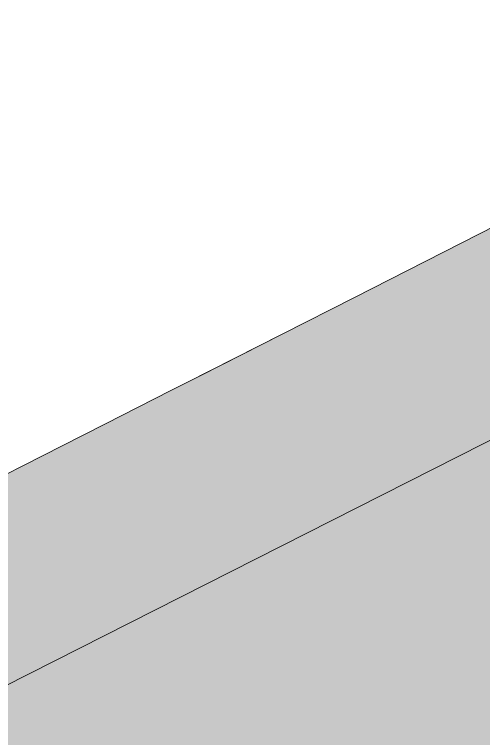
# Model space of a CAD drawing. Header units: metres. Extents: x 662613 to 666742, y 2728069 to 2732733.
# Drawn here: x 664801.21 to 664815.46, y 2730864.91 to 2730886.9 of the extents above; entities that cross this region are included whole.
import ezdxf

# ---------------------------------------------------------------- set-up
doc = ezdxf.new("R2010")
doc.units = ezdxf.units.M
doc.header["$MEASUREMENT"] = 0
doc.layers.add('Open area$0$INTENSIVE LANDSCAPING AND PLAZAS', color=7, linetype='Continuous', true_color=0xecf9e2)
doc.layers.add('Open area$0$PUBLIC PARKING', color=254, linetype='Continuous')
doc.layers.add('Xref_DQ_MasterPlan_2024$0$DQ_PLOTS', color=252, linetype='Continuous', lineweight=15)

# ---------------------------------------------------------------- blocks, each defined once
blk = doc.blocks.new('Xref_DQ_MasterPlan_2024')
at = {"layer": 'Xref_DQ_MasterPlan_2024$0$DQ_PLOTS'}
for points in [[(664819.273, 2730896.33), (664824.923, 2730885.108), (664821.76, 2730883.502), (664819.056, 2730882.128), (664818.713, 2730881.954), (664817.729, 2730881.454), (664815.85, 2730880.5), (664811.538, 2730878.31), (664809.347, 2730877.197), (664806.875, 2730875.941), (664806.445, 2730875.723), (664806.323, 2730875.661), (664805.963, 2730875.478), (664803.978, 2730874.47), (664802.661, 2730873.801), (664799.746, 2730872.32), (664799.563, 2730872.228), (664797.125, 2730870.989), (664797.031, 2730870.942), (664793.083, 2730868.936), (664792.196, 2730868.486), (664773.485, 2730858.983), (664771.958, 2730858.207)], [(664799.746, 2730872.32), (664802.661, 2730873.801), (664803.978, 2730874.47), (664805.963, 2730875.478), (664806.445, 2730875.723), (664809.347, 2730877.197), (664811.538, 2730878.31), (664815.85, 2730880.5), (664817.729, 2730881.454), (664818.713, 2730881.954), (664819.056, 2730882.128), (664821.76, 2730883.502), (664824.923, 2730885.108), (664827.018, 2730880.928), (664827.171, 2730880.622), (664827.224, 2730880.517), (664827.49, 2730879.997), (664827.501, 2730879.974), (664827.47, 2730879.958), (664824.927, 2730878.651), (664824.666, 2730878.532), (664798.568, 2730865.315)]]:
    blk.add_lwpolyline(points, dxfattribs=at)
blk.add_lwpolyline([(664801.595, 2730799.519), (664800.771, 2730799.098), (664776.982, 2730845.549), (664776.83, 2730845.846), (664774.779, 2730849.851), (664773.482, 2730852.384), (664776.29, 2730853.972), (664794.842, 2730863.408), (664798.568, 2730865.315), (664824.666, 2730878.532), (664824.927, 2730878.651), (664827.47, 2730879.958), (664827.501, 2730879.974), (664827.594, 2730879.793), (664837.209, 2730860.957), (664853.15, 2730828.273), (664854.157, 2730826.33), (664823.139, 2730810.504), (664801.595, 2730799.519)], close=True, dxfattribs=at)
blk = doc.blocks.new('Open area')
at = {"layer": 'Open area$0$INTENSIVE LANDSCAPING AND PLAZAS'}
blk.add_hatch(color=256, dxfattribs=at).paths.add_polyline_path([(664676.318, 2730743.263), (664678.938, 2730736.525), (664683.301, 2730731.989), (664686.638, 2730728.52), (664690.808, 2730726.247), (664694.121, 2730724.455), (664700.202, 2730721.616), (664705.8, 2730719.001), (664713.064, 2730715.609), (664760.164, 2730692.618), (664758.308, 2730691.666), (664743.719, 2730684.188), (664741.952, 2730683.283), (664741.008, 2730683.763), (664709.256, 2730699.928), (664708.158, 2730700.541), (664698.578, 2730705.418), (664691.922, 2730708.806), (664685.627, 2730712.012), (664675.05, 2730717.419), (664668.832, 2730720.565), (664654.228, 2730727.999), (664647.473, 2730731.434), (664638.242, 2730736.124), (664637.643, 2730736.427), (664624.306, 2730743.213), (664616.982, 2730746.886), (664615.747, 2730747.128), (664615.13, 2730747.249), (664614.974, 2730747.279), (664615.924, 2730749.648), (664616.733, 2730751.661), (664618.094, 2730756.635), (664619.108, 2730763.283), (664618.094, 2730778.335), (664616.028, 2730793.274), (664614.891, 2730800.314), (664613.456, 2730810.826), (664613.352, 2730811.482), (664615.799, 2730810.238), (664618.917, 2730808.653), (664627.314, 2730804.383), (664629.136, 2730803.312), (664636.272, 2730799.845), (664642.053, 2730796.911), (664642.816, 2730796.524), (664659.092, 2730788.263), (664666.563, 2730784.516), (664672.753, 2730796.864), (664674.036, 2730799.355), (664679.012, 2730808.866), (664680.126, 2730811.284), (664686.572, 2730814.529), (664689.732, 2730816.085), (664690.429, 2730816.379), (664697.766, 2730820.041), (664697.989, 2730820.148), (664719.53, 2730831.269), (664723.906, 2730833.528), (664724.043, 2730833.605), (664726.676, 2730834.941), (664736.398, 2730839.872), (664738.076, 2730840.756), (664747.785, 2730845.87), (664749.254, 2730846.633), (664749.424, 2730846.701), (664756.992, 2730850.55), (664757.314, 2730850.724), (664765.546, 2730854.931), (664765.709, 2730854.982), (664769.845, 2730857.116), (664770.256, 2730857.342), (664770.867, 2730857.653), (664773.485, 2730858.983), (664778.496, 2730861.527), (664792.196, 2730868.486), (664793.083, 2730868.936), (664797.031, 2730870.942), (664797.125, 2730870.989), (664799.563, 2730872.228), (664799.746, 2730872.32), (664802.661, 2730873.801), (664803.978, 2730874.47), (664805.963, 2730875.478), (664806.445, 2730875.723), (664809.347, 2730877.197), (664811.538, 2730878.31), (664815.85, 2730880.5), (664817.729, 2730881.454), (664818.713, 2730881.954), (664819.056, 2730882.128), (664821.76, 2730883.502), (664824.923, 2730885.108), (664827.018, 2730880.928), (664827.171, 2730880.622), (664827.224, 2730880.517), (664827.49, 2730879.997), (664827.501, 2730879.974), (664827.47, 2730879.958), (664824.927, 2730878.651), (664824.666, 2730878.532), (664798.568, 2730865.315), (664794.842, 2730863.408), (664776.29, 2730853.972), (664773.482, 2730852.384), (664774.779, 2730849.851), (664776.83, 2730845.846), (664776.982, 2730845.549), (664776.46, 2730845.317), (664774.498, 2730844.443), (664761.17, 2730838.506), (664755.435, 2730835.534), (664753.468, 2730834.248), (664739.393, 2730827.055), (664738.966, 2730826.835), (664736.895, 2730825.769), (664728.749, 2730828.457), (664727.269, 2730828.946), (664717.093, 2730823.788), (664717.089, 2730823.786), (664699.702, 2730814.975), (664676.742, 2730769.306), (664675.186, 2730755.003), (664674.989, 2730753.188), (664674.64, 2730747.578), (664674.992, 2730746.672), (664675.65, 2730744.982), (664676.318, 2730743.263)], flags=0)
at = {"layer": 'Open area$0$PUBLIC PARKING'}
blk.add_hatch(color=256, dxfattribs=at).paths.add_polyline_path([(664801.595, 2730799.519), (664800.771, 2730799.098), (664776.982, 2730845.549), (664776.83, 2730845.846), (664774.779, 2730849.851), (664773.482, 2730852.384), (664776.29, 2730853.972), (664794.842, 2730863.408), (664798.568, 2730865.315), (664824.666, 2730878.532), (664824.927, 2730878.651), (664827.47, 2730879.958), (664827.501, 2730879.974), (664827.594, 2730879.793), (664837.209, 2730860.957), (664853.15, 2730828.273), (664854.157, 2730826.33), (664823.139, 2730810.504), (664801.595, 2730799.519)], flags=0)

msp = doc.modelspace()

# ---------------------------------------------------------------- block references
for name in ['Xref_DQ_MasterPlan_2024', 'Open area']:
    msp.add_blockref(name, (0, 0))

doc.saveas('drawing.dxf')
